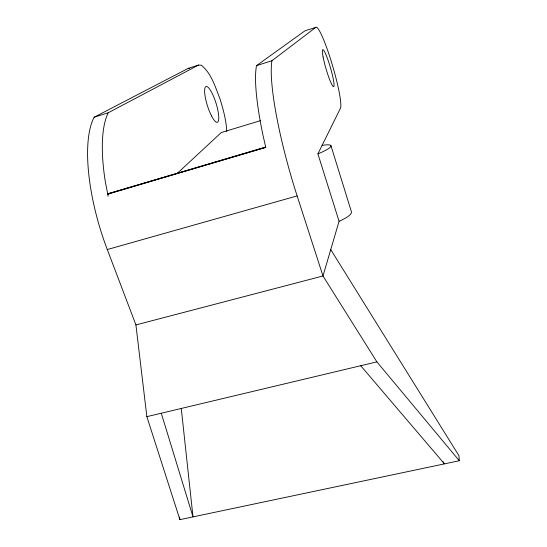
<?xml version="1.0" encoding="UTF-8"?>
<svg xmlns="http://www.w3.org/2000/svg" width="547" height="547" viewBox="0 0 547 547"><rect width="100%" height="100%" fill="white"/><g stroke="black" fill="none" stroke-linecap="round" stroke-linejoin="round"><path stroke-width="0.82" d="M198.534 65.059L108.272 112.757A113.851 37.62 73.4 0 0 105.352 181.891L107.78 194.178L265.733 147.369L262.827 134.459A118.275 21.354 74.1 0 1 256.536 65.619L304.898 30.871L315.845 27.35A42.468 5.032 73.7 0 1 331.769 63.062A42.468 5.032 73.7 0 1 340.453 108.238L317.903 153.864L339.065 221.296L322.983 275.975L376.883 361.875L459.323 460.738L179.901 519.65L146.856 416.657L135.923 324.925L107.287 249.541A113.468 39.111 73.3 0 1 94.166 117.215L188.189 68.389L198.534 65.059L201.282 65.196C211.436 73.332 215.183 86.754 219.826 98.398C223.183 109.154 226.26 120.176 226.752 131.492M177.194 173.461L221.289 132.531L260.379 120.682M256.536 65.619L271.948 60.738L315.845 27.35M94.166 117.215L108.272 112.757M109.332 193.768L107.629 193.884L265.63 147.034M107.629 193.884L265.733 147.369M107.287 249.541L297.13 195.908A118.699 19.583 74.1 0 1 271.948 60.738M135.923 324.925L322.983 275.975L297.13 195.908M146.856 416.657L376.883 361.875M188.189 68.389L189.611 68.437M360.726 365.717L444.444 463.877L443.084 461.702M330.737 249.603L458.926 455.665L459.323 460.738M330.942 145.646L351.406 211.716A25.237 5.812 -17.6 0 1 339.065 221.296M161.269 413.224L193.009 516.888L181.262 408.383M107.78 194.178L108.108 196.216M179.614 517.106L179.901 519.65M322.094 145.393A25.682 4.123 -17.8 0 1 317.903 153.864M211.498 115.889L209.645 111.868A18.748 4.492 72.5 0 1 206.431 86.447A18.748 4.492 72.5 0 1 218.205 112.019A18.748 4.492 72.5 0 1 211.498 115.889M323.106 57.045A19.289 2.284 73.7 0 0 333.239 86.556A19.289 2.284 73.7 0 0 328.309 60.908A19.289 2.284 73.7 0 0 323.106 57.045"/></g></svg>
